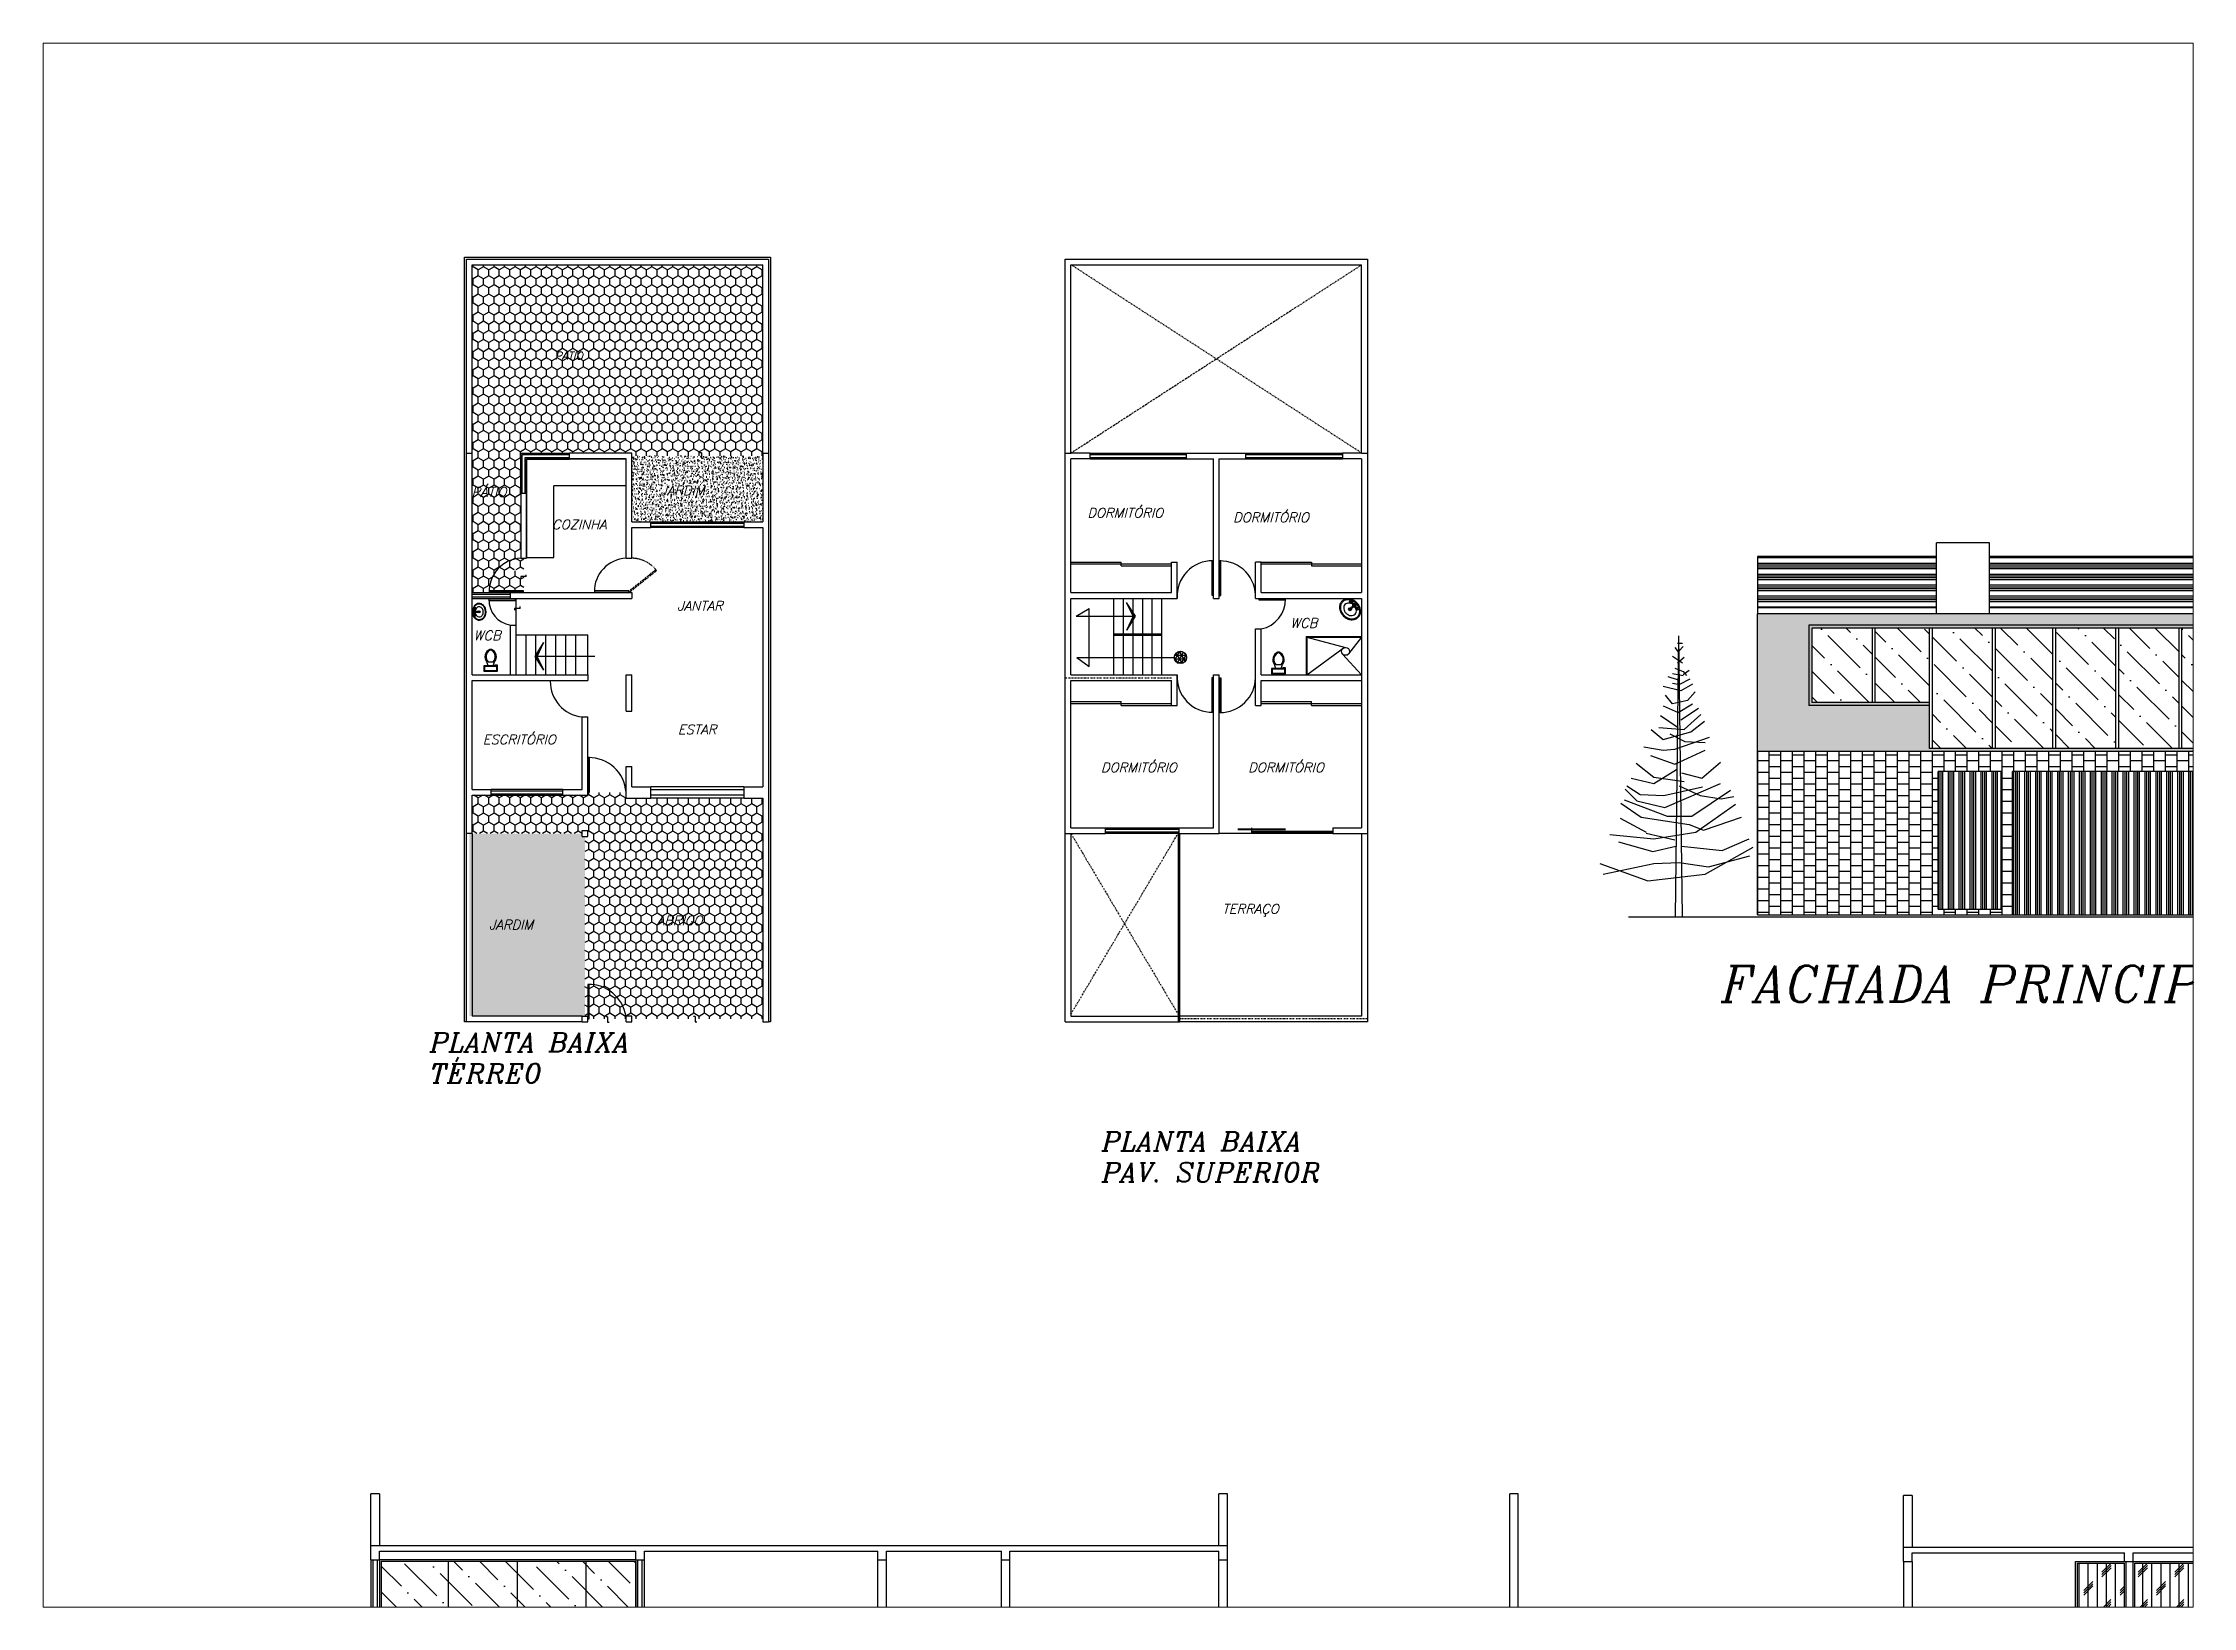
# Paper-space layout 'Layout1' of a CAD drawing. Header units: millimetres. Extents: x 29 to 257, y 20 to 186.
# The model-space entities are those that its viewports show. They can reach past a viewport. Long polylines and large blocks are cut down to what shows.
import ezdxf

# ---------------------------------------------------------------- set-up
doc = ezdxf.new("R2010")
doc.units = ezdxf.units.MM
doc.linetypes.add('DASHDOT', pattern=[25.4, 12.7, -6.35, 0, -6.35])
for name, color, linetype in [('ACABADOS', 2, 'Continuous'), ('BASE', 14, 'Continuous'), ('CANCELERIA', 8, 'Continuous'), ('COLINDANCIA', 1, 'Continuous'), ('COTAS', 143, 'Continuous'), ('EJE', 1, 'DASHDOT'), ('ESCALERA', 4, 'Continuous'), ('JARDINES', 96, 'Continuous'), ('MURO1', 5, 'Continuous'), ('MURO2', 4, 'Continuous')]:
    doc.layers.add(name, color=color, linetype=linetype)
doc.styles.get("Standard").update_dxf_attribs({"font": 'italicc.shx'})
pattern_1 = [(135, (-41.20643, -11.1069), (-0.926089, 0.2525697), [1.190625, -0.238125, 0, -0.238125])]
pattern_2 = [(140, (-1.49711, -0.83117), (0.0159391, 0.18218467), [0.01905, -0.20955]), (85, (-1.49711, -0.83117), (-0.19105664, -0.0352428), [0.01524, -0.16764]), (190.451, (-1.49578, -0.81599), (-0.1751167, 0.1469425), [0.01619, -0.17809]), (136.1842, (-1.54791, -0.83117), (0.0420423, 0.271079), [0.028575, -0.314325]), (186.6356, (-1.5444, -0.80858), (-0.2474256, 0.2374042), [0.024285, -0.267135]), (81.184, (-1.5479, -0.83117), (-0.2474251, 0.2374046), [0.02286, -0.25146]), (111, (-1.53521, -0.80577), (0.1022655, 0.1516149), [0.01905, -0.20955]), (56, (-1.53521, -0.80577), (-0.18418797, 0.061802), [0.01524, -0.16764]), (161.4514, (-1.52669, -0.79313), (-0.08192286, 0.2134165), [0.01619, -0.17809]), (127.5, (-1.49711, -0.83117), (-0.08455504, 0.0030886), [0, -0.165608, 0, -0.17018, 0, -0.168275]), (97.5, (-1.49711, -0.83117), (-0.10018057, 0.06681966), [0, -0.097028, 0, -0.161798, 0, -0.064135]), (57.5, (-1.49711, -0.88781), (0.00572874, 0.135590595), [0, -0.0635, 0, -0.19812, 0, -0.26289]), (47.5, (-1.49711, -0.91321), (-0.0254265, 0.14812918), [0, -0.08255, 0, -0.131572, 0, -0.18669])]
pattern_3 = [(90, (-1.49711, -0.83117), (-0.1374815, 0.238125), [0.15875, -0.3175]), (210, (-1.49711, -0.83117), (-0.13748155, -0.23812497), [0.15875, -0.3175]), (150, (-1.49711, -0.83117), (-0.27496305, 3e-08), [-0.3175, 0.15875])]

# ---------------------------------------------------------------- blocks, each defined once
blk = doc.blocks.new('Toilet - top')
for p, q in [((-10, -8.5), (-8, -8.5)), ((-10, -9.5), (-10, -8.5)), ((-7, -9.5), (-10, -9.5)), ((-8, -8.5), (-8, -8)), ((-7, -8), (-7, -9.5)), ((-4, -8), (-6, -14)), ((4, -14), (-4, -14)), ((4, -8), (6, -14)), ((9.5, -6), (9.5, -2))]:
    blk.add_line(p, q)
blk.add_lwpolyline([(10.5, -8), (10.5, 0), (-10.5, 0), (-10.5, -8)], close=True)
for points in [[(-9.5, -2), (-9.5, -6)], [(8.5, -1), (-8.5, -1)], [(-8.5, -7), (8.5, -7)]]:
    blk.add_lwpolyline(points)
for centre, radius, start, end in [((-8.6, -1.9), 0.884, 81.8699, 188.1301), ((-8.6, -6.1), 0.884, 171.8699, 278.1301), ((3.5, -21.6), 12.2, 141.4691, 247.9714), ((4.2, -21.8), 11.3, 136.3677, 238.9468), ((0, -27.9), 4, 245.7318, 294.2682), ((-3.5, -21.6), 12.2, 292.0284, 38.5307), ((-4.2, -21.8), 11.3, 301.053, 43.6321), ((8.6, -1.9), 0.884, 351.8699, 98.1301), ((8.6, -6.1), 0.884, 261.8699, 8.1301), ((0, -29), 4, 254.8605, 285.1395)]:
    blk.add_arc(centre, radius, start, end)
blk = doc.blocks.new('Sink - Oval top')
for p, q in [((-1, 0), (1, 0)), ((0, 1), (0, -1))]:
    blk.add_line(p, q)
at = {"linetype": 'Continuous'}
for points in [[(-12.2, 0.4, 0.117634), (-11.5, -3.4, 0.104469), (-8.9, -6.8, 0.090016), (-5.1, -9.1, 0.08192), (-0.3, -10, 0.08192), (4.5, -9.4, 0.090016), (8.4, -7.4, 0.104469), (11.2, -4.1, 0.117634), (12.2, -0.4, 0.117634), (11.5, 3.4, 0.104469), (8.9, 6.8, 0.090016), (5.1, 9.1, 0.08192), (0.3, 10, 0.08192), (-4.5, 9.4, 0.090016), (-8.4, 7.4, 0.104469), (-11.2, 4.1, 0.117634)], [(-11.3, 0.2, 0.118622), (-10.5, -3.3, 0.104678), (-8.1, -6.4, 0.089562), (-4.5, -8.4, 0.081185), (-0.1, -9.2, 0.081185), (4.3, -8.5, 0.089562), (7.9, -6.6, 0.104678), (10.4, -3.5, 0.118622), (11.3, -0.2, 0.118622), (10.5, 3.3, 0.104678), (8.1, 6.4, 0.089562), (4.5, 8.4, 0.081185), (0.1, 9.2, 0.081185), (-4.3, 8.5, 0.089562), (-7.9, 6.6, 0.104678), (-10.4, 3.5, 0.118622)], [(-7.4, 0.1, 0.118283), (-6.9, -2.2, 0.104607), (-5.3, -4.2, 0.089718), (-3, -5.5, 0.081436), (-0.1, -6, 0.081436), (2.8, -5.6, 0.089718), (5.2, -4.3, 0.104607), (6.9, -2.3, 0.118283), (7.4, -0.1, 0.118283), (6.9, 2.2, 0.104607), (5.3, 4.2, 0.089718), (3, 5.5, 0.081436), (0.1, 6, 0.081436), (-2.8, 5.6, 0.089718), (-5.2, 4.3, 0.104607), (-6.9, 2.3, 0.118283)]]:
    blk.add_lwpolyline(points, format="xyb", close=True, dxfattribs=at)
for radius in [1.5, 1]:
    blk.add_circle((0, 0), radius)
blk = doc.blocks.new('Faucet - Bathroom top')
for p, q in [((-4.107, 0.125), (-4.375, 0.125)), ((-3.75, 0.4788), (-3.75, 0.75)), ((-3.5, 0.482), (-3.5, 0.75)), ((-3.1461, 0.125), (-2.875, 0.125)), ((3.143, 0.125), (2.875, 0.125)), ((3.5, 0.4788), (3.5, 0.75)), ((3.75, 0.482), (3.75, 0.75)), ((4.1039, 0.125), (4.375, 0.125)), ((-4.1039, -0.125), (-4.375, -0.125)), ((-3.75, -0.4821), (-3.75, -0.75)), ((-3.5, -0.4789), (-3.5, -0.75)), ((-3.143, -0.125), (-2.875, -0.125)), ((-0.5, -0.8639), (-0.5, -4.5)), ((0.5, -4.5), (0.5, -0.8631)), ((3.1461, -0.125), (2.875, -0.125)), ((3.5, -0.4821), (3.5, -0.75)), ((3.75, -0.4789), (3.75, -0.75)), ((4.107, -0.125), (4.375, -0.125))]:
    blk.add_line(p, q)
for centre, radius in [((-3.625, 0), 1.375), ((-4.625, 0), 0.2795), ((-3.625, 0), 0.5), ((-3.625, 1), 0.2795), ((-2.625, 0), 0.2795), ((0, 0), 0.5), ((3.625, 0), 1.375), ((2.625, 0), 0.2795), ((3.625, 0), 0.5), ((3.625, 1), 0.2795), ((4.625, 0), 0.2795), ((-3.625, -1), 0.2795), ((3.625, -1), 0.2795)]:
    blk.add_circle(centre, radius)
for centre, radius, start, end in [((-3.625, 0), 1, 105.2407, 164.2093), ((-3.625, 0), 1, 16.44125, 74.07887), ((0, 0), 1.5, 289.6514, 250.3603), ((0, 0), 1, 300.3431, 239.7554), ((3.625, 0), 1, 106.12, 164.0884), ((3.625, 0), 1, 16.23422, 73.90469), ((-3.625, 0), 1, 196.2342, 253.9047), ((-3.625, 0), 1, 286.12, 344.0884), ((0, -4.5), 0.5, 180, 0), ((3.625, 0), 1, 196.4413, 254.0789), ((3.625, 0), 1, 285.2407, 344.2093)]:
    blk.add_arc(centre, radius, start, end)
blk = doc.blocks.new('Tree - type 2 evergreen elevation')
for p, q in [((-2.401, 192), (-4.8, 0)), ((-2.401, 192), (0, 0)), ((-6.714, 178.022), (0.188, 173.598)), ((-4.988, 183.92), (-2.688, 180.971)), ((-3.263, 186.869), (0.188, 186.869)), ((-3.263, 173.598), (1.338, 177.284)), ((-2.113, 181.708), (0.763, 184.657)), ((-3.263, 161.801), (-9.59, 164.013)), ((-6.714, 166.225), (0.763, 164.75)), ((-4.988, 169.911), (0.763, 167.699)), ((-1.538, 158.852), (5.364, 162.538)), ((0.763, 165.487), (4.788, 168.437)), ((0.763, 167.699), (3.063, 164.75)), ((-0.963, 154.428), (-13.04, 157.377)), ((-6.714, 159.589), (-2.688, 158.852)), ((7.089, 158.852), (-0.963, 154.428)), ((-42.371, 67.426), (-24.542, 57.841)), ((-43.521, 51.205), (-19.942, 44.569)), ((-24.542, 57.104), (-4.988, 52.68)), ((-19.942, 44.569), (-4.413, 48.256)), ((-0.388, 48.256), (27.218, 45.307)), ((27.218, 45.307), (45.622, 53.417))]:
    blk.add_line(p, q)
for points in [[(8.814, 153.691), (3.638, 147.792), (-6.714, 145.58), (-11.315, 151.479)], [(-21.092, 127.885), (-13.04, 121.249), (5.939, 126.41), (15.141, 133.783)], [(-15.916, 129.36), (1.338, 127.885), (12.84, 138.207)], [(-14.766, 137.47), (-2.688, 129.36)], [(-13.04, 144.106), (-2.688, 139.682), (7.089, 145.58)], [(-0.963, 134.521), (11.115, 142.631)], [(-26.268, 116.088), (-13.04, 113.876), (-4.988, 114.613), (18.591, 122.724)], [(-8.439, 124.936), (1.913, 119.775), (15.716, 119.037)], [(-31.444, 105.028), (-19.366, 95.443), (1.338, 92.494)], [(-21.667, 110.19), (-4.988, 104.291), (15.716, 113.876)], [(-0.388, 98.393), (13.415, 94.706), (26.068, 105.766)], [(-38.92, 87.333), (-30.869, 79.223), (-11.89, 74.799), (26.068, 91.02)], [(-37.77, 89.545), (-28.568, 83.647), (-12.465, 82.909), (13.99, 88.808)], [(-34.895, 94.706), (-19.366, 91.02), (-3.838, 100.605)], [(-2.113, 89.545), (12.265, 82.909), (26.643, 80.697), (35.27, 82.172)], [(-49.272, 56.366), (-19.366, 53.417), (9.389, 57.841), (36.42, 77.011)], [(-41.796, 77.748), (-27.993, 68.163), (4.788, 63.002), (14.565, 59.316), (40.446, 68.163)], [(-39.496, 79.96), (-10.165, 68.901), (6.514, 68.901), (32.969, 86.596)], [(-56.174, 36.459), (-23.392, 24.662), (15.716, 29.086), (48.497, 47.519)], [(-53.873, 29.086), (-19.366, 36.459), (-2.113, 37.196), (18.016, 34.247), (46.197, 41.62)]]:
    blk.add_lwpolyline(points)
blk = doc.blocks.new('PUERTA')
at = {"layer": 'CANCELERIA'}
for p, q in [((2.711, 50.978), (1.811, 50.978)), ((1.811, 50.978), (1.811, 50.948)), ((1.811, 50.948), (2.711, 50.948)), ((2.711, 50.948), (2.711, 50.978))]:
    blk.add_line(p, q, dxfattribs=at)
blk = doc.blocks.new('PUERTA 1')
at = {"layer": 'CANCELERIA', "linetype": 'DASHDOT', "ltscale": 0.01}
for p, q in [((10.647, 46.966), (9.747, 46.966)), ((9.747, 46.966), (9.747, 46.936)), ((9.747, 46.936), (10.647, 46.936)), ((10.647, 46.936), (10.647, 46.966))]:
    blk.add_line(p, q, dxfattribs=at)
blk = doc.blocks.new('PUERTA 3')
at = {"layer": 'CANCELERIA'}
for p, q in [((27.208, 45.703), (26.508, 45.703)), ((26.508, 45.703), (26.508, 45.673)), ((26.508, 45.673), (27.208, 45.673)), ((26.508, 45.673), (26.508, 45.673)), ((27.208, 45.673), (27.208, 45.703))]:
    blk.add_line(p, q, dxfattribs=at)
blk = doc.blocks.new('FLECHA')
at = {"layer": 'COLINDANCIA'}
for p, q in [((24.141, 45.227), (24.376, 44.868)), ((24.141, 45.227), (24.348, 44.873)), ((24.141, 45.227), (24.323, 44.867)), ((24.348, 44.873), (24.153, 44.493)), ((24.323, 44.867), (24.153, 44.493)), ((24.376, 44.868), (24.162, 44.506))]:
    blk.add_line(p, q, dxfattribs=at)
blk = doc.blocks.new('DESNIVEL')
at = {"layer": 'ESCALERA'}
for p, q in [((7.645, 45.815), (7.505, 45.815)), ((7.505, 45.815), (7.505, 45.815)), ((7.505, 45.815), (7.505, 45.773)), ((7.645, 45.815), (7.645, 45.862))]:
    blk.add_line(p, q, dxfattribs=at)

msp = doc.modelspace()

# ---------------------------------------------------------------- hatches: boundary and pattern name
at = {"layer": 'ACABADOS'}
h = msp.add_hatch(dxfattribs=at)
h.set_pattern_fill('HONEY', color=256, scale=0.05, angle=90, style=0)
h.set_pattern_definition(pattern_3)
h.paths.add_polyline_path([(9.453, 49.064), (9.528, 49.064), (9.528, 48.989), (12.953, 48.989), (12.953, 49.064), (12.953, 53.989), (9.453, 53.989)])
h.paths.add_polyline_path([(9.453, 53.989), (8.303, 53.989), (8.303, 49.064), (9.453, 49.064)])
h.paths.add_polyline_path([(8.303, 53.989), (6.703, 53.989), (6.703, 49.064), (7.903, 49.064), (8.303, 49.064)])
h.paths.add_polyline_path([(6.703, 53.989), (5.353, 53.989), (5.353, 49.064), (5.353, 48.989), (6.628, 48.989), (6.628, 49.064), (6.703, 49.064)])
h.paths.add_polyline_path([(6.628, 47.189), (6.628, 48.014), (6.628, 48.989), (5.353, 48.989), (5.353, 47.189)])
h.paths.add_polyline_path([(5.353, 47.189), (5.353, 45.414), (6.353, 45.414), (6.703, 45.414), (6.703, 45.984), (6.221, 45.984), (6.221, 46.014), (6.703, 46.014), (6.703, 46.314), (6.628, 46.314), (6.628, 47.189)])
h.paths.add_polyline_path([(6.7, 45.463), (6.7, 45.433), (5.8, 45.433), (5.8, 45.463)], flags=16)
h.paths.add_polyline_path([(7.47, 51.757), (8.485, 51.757), (8.485, 51.457), (7.47, 51.457)], flags=9)
h.paths.add_polyline_path([(5.446, 48.115), (6.46, 48.115), (6.46, 47.815), (5.446, 47.815)], flags=24)
h = msp.add_hatch(dxfattribs=at)
h.set_pattern_fill('ANSI34', color=256, scale=0.015, angle=135, style=0)
h.set_pattern_definition([(180, (-41.20643, -11.1069), (-2e-17, -0.28575), []), (180, (-41.25405, -11.05926), (-2e-17, -0.28575), []), (180, (-41.30168, -11.01164), (-2e-17, -0.28575), []), (180, (-41.3493, -10.964), (-2e-17, -0.28575), [])])
h.paths.add_polyline_path([(43.638, 45.013), (43.638, 46.363), (38.953, 46.363), (38.953, 45.013)])
h.paths.add_polyline_path([(50.953, 45.013), (50.953, 46.363), (45.02, 46.363), (45.02, 45.013)])
h = msp.add_hatch(dxfattribs=at)
h.set_pattern_fill('ANSI38', color=256, scale=0.015, angle=90, style=0)
h.set_pattern_definition([(135, (-41.20643, -11.106886), (-0.03367596, -0.03367596), []), (225, (-41.20643, -11.106886), (-0.03367596, -0.101027881), [0.1190625, -0.0714375])])
h.paths.add_polyline_path([(40.303, 44.563), (50.953, 44.563), (50.953, 44.863), (38.953, 44.863), (38.953, 41.263), (50.953, 41.263), (50.953, 44.563), (40.303, 44.563), (40.303, 42.463), (43.453, 42.463), (43.453, 42.538), (40.378, 42.538), (40.378, 44.488), (50.878, 44.488), (50.878, 41.338), (43.453, 41.338), (43.453, 42.463), (40.303, 42.463)])
h = msp.add_hatch(dxfattribs=at)
h.set_pattern_fill('AR-B88', color=256, scale=0.0015, angle=90, style=0)
h.set_pattern_definition([(90, (-41.20643, -11.1069), (-0.3048, 2e-17), []), (180, (-41.20643, -11.10689), (-0.3048, -0.1524), [0.3048, -0.3048])])
h.paths.add_polyline_path([(38.953, 41.263), (38.953, 36.988), (45.628, 36.988), (45.628, 40.738), (50.578, 40.738), (50.578, 36.988), (50.953, 36.988), (50.953, 40.738), (50.953, 41.038), (50.953, 41.263)])
h.paths.add_polyline_path([(43.678, 40.738), (45.328, 40.738), (45.328, 37.138), (43.678, 37.138)], flags=16)
h = msp.add_hatch(dxfattribs=at)
h.set_pattern_fill('HONEY', color=256, scale=0.05, angle=90, style=0)
h.set_pattern_definition(pattern_3)
h.paths.add_polyline_path([(9.453, 34.339), (9.528, 34.339), (9.528, 34.264), (12.953, 34.264), (12.953, 40.039), (12.453, 40.039), (10.028, 40.039), (9.453, 40.039)])
h.paths.add_polyline_path([(9.453, 40.039), (9.378, 40.039), (9.378, 40.189), (8.378, 40.189), (8.378, 40.114), (8.303, 40.114), (8.303, 39.189), (8.378, 39.189), (8.378, 39.039), (8.303, 39.039), (8.303, 34.339), (8.378, 34.339), (8.378, 34.264), (9.378, 34.264), (9.378, 34.339), (9.453, 34.339)])
h.paths.add_polyline_path([(8.412, 35.168), (8.412, 34.268), (8.382, 34.268), (8.382, 35.168)], flags=16)
h.paths.add_polyline_path([(8.228, 39.114), (8.228, 39.189), (8.303, 39.189), (8.303, 40.114), (7.728, 40.114), (6.703, 40.114), (6.703, 39.114)])
h.paths.add_polyline_path([(6.703, 40.114), (5.853, 40.114), (5.353, 40.114), (5.353, 39.114), (6.703, 39.114)])
h.paths.add_polyline_path([(10.17, 37.011), (11.47, 37.011), (11.47, 36.711), (10.17, 36.711)], flags=24)
at = {"layer": 'CANCELERIA'}
h = msp.add_hatch(dxfattribs=at)
h.set_pattern_fill('ANSI36', color=256, scale=0.15, angle=90, style=0)
h.set_pattern_definition(pattern_1)
h.paths.add_polyline_path([(41.953, 44.488), (40.378, 44.488), (40.378, 42.538), (41.953, 42.538)])
h.paths.add_polyline_path([(43.453, 44.488), (42.028, 44.488), (42.028, 42.538), (43.453, 42.538)])
h = msp.add_hatch(dxfattribs=at)
h.set_pattern_fill('ANSI36', color=256, scale=0.15, angle=90, style=0)
h.set_pattern_definition(pattern_1)
h.paths.add_polyline_path([(45.103, 44.488), (43.528, 44.488), (43.528, 41.338), (45.103, 41.338)])
h = msp.add_hatch(dxfattribs=at)
h.set_pattern_fill('ANSI36', color=256, scale=0.15, angle=90, style=0)
h.set_pattern_definition(pattern_1)
h.paths.add_polyline_path([(46.678, 44.488), (45.178, 44.488), (45.178, 41.338), (46.678, 41.338)])
h = msp.add_hatch(dxfattribs=at)
h.set_pattern_fill('ANSI36', color=256, scale=0.15, angle=90, style=0)
h.set_pattern_definition(pattern_1)
h.paths.add_polyline_path([(48.328, 44.488), (46.753, 44.488), (46.753, 41.338), (48.328, 41.338)])
h.paths.add_polyline_path([(48.403, 41.338), (49.978, 41.338), (49.978, 44.488), (48.403, 44.488)])
h.paths.add_polyline_path([(50.878, 44.488), (50.053, 44.488), (50.053, 41.338), (50.878, 41.338)])
h = msp.add_hatch(dxfattribs=at)
h.set_pattern_fill('ANSI34', color=256, scale=0.015, angle=45, style=0)
h.set_pattern_definition([(90, (-41.20643, -11.1069), (-0.28575, 2e-17), []), (90, (-41.1588, -11.05926), (-0.28575, 2e-17), []), (90, (-41.11118, -11.01164), (-0.28575, 2e-17), []), (90, (-41.06355, -10.964), (-0.28575, 2e-17), [])])
h.paths.add_polyline_path([(43.678, 37.138), (45.328, 37.138), (45.328, 40.738), (43.678, 40.738)])
h.paths.add_polyline_path([(45.628, 36.988), (50.578, 36.988), (50.578, 40.738), (45.628, 40.738)])
h = msp.add_hatch(dxfattribs=at)
h.set_pattern_fill('ANSI36', color=256, scale=0.15, angle=90, style=0)
h.set_pattern_definition([(135, (-37.2447, 2.2524), (-0.926089, 0.2525697), [1.190625, -0.238125, 0, -0.238125])])
h.paths.add_polyline_path([(9.634, 20.074), (8.329, 20.074), (8.329, 16.714), (9.634, 16.714)])
h.paths.add_polyline_path([(8.329, 20.074), (6.529, 20.074), (6.529, 16.714), (8.329, 16.714)])
h.paths.add_polyline_path([(4.729, 16.714), (6.529, 16.714), (6.529, 20.074), (4.729, 20.074)])
h.paths.add_polyline_path([(4.729, 20.074), (2.974, 20.074), (2.974, 16.714), (4.729, 16.714)])
h = msp.add_hatch(dxfattribs=at)
h.set_pattern_fill('CORK', color=256, scale=0.075, angle=90, style=0)
h.set_pattern_definition([(90, (6.6456, -15.92644), (-0.238125, 1e-17), []), (225, (6.76465, -15.8074), (0.47625, -0.47625), [0.33676, -0.33676]), (225, (6.76465, -15.74785), (0.47625, -0.47625), [0.33676, -0.33676]), (225, (6.76465, -15.6883), (0.47625, -0.47625), [0.33676, -0.33676])])
h.paths.add_polyline_path([(48.549, 20.032), (47.319, 20.032), (47.319, 16.747), (48.549, 16.747)])
h.paths.add_polyline_path([(50.379, 20.032), (48.819, 20.032), (48.819, 16.747), (50.379, 16.747)])
at = {"layer": 'COLINDANCIA'}
h = msp.add_hatch(dxfattribs=at)
h.set_pattern_fill('NET3', color=256, scale=0.03, style=0)
h.set_pattern_definition([(0, (-0.12644, -1.08633), (0, 0.09525), []), (60, (-0.12644, -1.08633), (-0.08248892, 0.047625), []), (120, (-0.12644, -1.08633), (-0.08248892, -0.047625), [])])
h.paths.add_polyline_path([(24.031, 43.719, 1), (23.709, 43.719, 1)])
at = {"layer": 'JARDINES'}
h = msp.add_hatch(dxfattribs=at)
h.set_pattern_fill('AR-CONC', color=256, scale=0.001, angle=90, style=0)
h.set_pattern_definition(pattern_2)
h.paths.add_polyline_path([(12.453, 47.264), (12.953, 47.264), (12.953, 48.989), (9.528, 48.989), (9.528, 47.264), (10.028, 47.264)])
h.paths.add_polyline_path([(10.413, 48.23), (11.675, 48.23), (11.675, 47.93), (10.413, 47.93)], flags=24)
h = msp.add_hatch(dxfattribs=at)
h.set_pattern_fill('AR-CONC', color=256, scale=0.001, angle=90, style=0)
h.set_pattern_definition(pattern_2)
h.paths.add_polyline_path([(8.303, 39.039), (8.228, 39.039), (8.228, 39.114), (6.703, 39.114), (6.703, 34.339), (8.228, 34.339), (8.303, 34.339)])
h.paths.add_polyline_path([(6.703, 39.114), (5.278, 39.114), (5.278, 34.339), (6.703, 34.339)])
h.paths.add_polyline_path([(5.806, 36.831), (7.068, 36.831), (7.068, 36.531), (5.806, 36.531)], flags=9)

# ---------------------------------------------------------------- linework, layer by layer
at = {"layer": 'BASE'}
msp.add_line((35.583, 36.939), (55.576, 36.939), dxfattribs=at)
at = {"layer": 'CANCELERIA'}
for p, q in [((6.628, 48.014), (6.628, 49.064)), ((6.628, 49.064), (7.903, 49.064)), ((6.665, 49.027), (7.903, 49.027)), ((6.665, 48.014), (6.665, 49.027)), ((6.74, 48.952), (7.903, 48.952)), ((6.74, 48.014), (6.74, 48.952)), ((6.778, 48.014), (6.778, 48.914)), ((6.778, 48.914), (7.903, 48.914)), ((6.778, 48.904), (7.903, 48.904)), ((6.788, 48.014), (6.788, 48.914)), ((21.509, 49.064), (24.034, 49.064)), ((21.509, 49.027), (24.034, 49.027)), ((21.509, 48.952), (24.034, 48.952)), ((21.509, 48.914), (24.034, 48.914)), ((25.584, 49.064), (28.109, 49.064)), ((25.584, 49.027), (28.109, 49.027)), ((25.584, 48.952), (28.109, 48.952)), ((25.584, 48.914), (28.109, 48.914)), ((10.028, 47.264), (12.453, 47.264)), ((10.028, 47.227), (12.453, 47.227)), ((10.028, 47.152), (12.453, 47.152)), ((12.453, 47.114), (10.028, 47.114)), ((21.009, 46.214), (22.322, 46.214)), ((21.009, 46.164), (23.634, 46.164)), ((22.322, 46.114), (22.324, 46.214)), ((22.322, 46.114), (23.634, 46.114)), ((25.984, 46.214), (27.297, 46.214)), ((25.984, 46.164), (28.609, 46.164)), ((27.297, 46.114), (28.609, 46.114)), ((27.299, 46.214), (27.299, 46.114)), ((5.353, 45.414), (6.353, 45.414)), ((5.353, 45.377), (6.353, 45.377)), ((5.353, 45.302), (6.353, 45.302)), ((5.353, 45.264), (6.353, 45.264)), ((40.303, 44.563), (40.303, 42.463)), ((50.953, 44.563), (40.303, 44.563)), ((50.878, 44.488), (40.378, 44.488)), ((40.378, 44.488), (40.378, 42.538)), ((41.953, 44.488), (41.953, 42.538)), ((42.028, 44.488), (42.028, 42.538)), ((43.453, 41.338), (43.453, 44.488)), ((43.528, 41.338), (43.528, 44.488)), ((45.103, 41.338), (45.103, 44.488)), ((45.178, 41.338), (45.178, 44.488)), ((46.678, 41.338), (46.678, 44.488)), ((46.753, 41.338), (46.753, 44.488)), ((48.328, 41.338), (48.328, 44.488)), ((48.403, 41.338), (48.403, 44.488)), ((49.978, 41.338), (49.978, 44.488)), ((50.053, 41.338), (50.053, 44.488)), ((21.009, 42.564), (22.322, 42.564)), ((21.009, 42.514), (23.634, 42.514)), ((22.324, 42.464), (22.322, 42.564)), ((22.322, 42.464), (23.634, 42.464)), ((25.984, 42.564), (27.297, 42.564)), ((25.984, 42.514), (28.609, 42.514)), ((27.294, 42.464), (27.297, 42.564)), ((27.297, 42.464), (28.609, 42.464)), ((43.453, 42.463), (40.303, 42.463)), ((43.453, 42.538), (40.378, 42.538)), ((50.878, 41.338), (43.453, 41.338)), ((43.678, 37.138), (43.678, 40.738)), ((45.328, 40.738), (43.678, 40.738)), ((45.328, 37.138), (45.328, 40.738)), ((50.578, 40.738), (45.628, 40.738)), ((45.628, 36.988), (45.628, 40.738)), ((50.578, 36.988), (50.578, 40.738)), ((7.728, 40.264), (5.853, 40.264)), ((5.853, 40.227), (7.728, 40.227)), ((5.853, 40.152), (7.728, 40.152)), ((5.853, 40.114), (7.728, 40.114)), ((12.453, 40.339), (10.028, 40.339)), ((10.028, 40.264), (12.453, 40.264)), ((12.453, 40.114), (10.028, 40.114)), ((12.453, 40.039), (10.028, 40.039)), ((21.909, 39.264), (23.834, 39.264)), ((21.909, 39.227), (23.834, 39.227)), ((23.834, 39.152), (21.909, 39.152)), ((23.834, 39.114), (21.909, 39.114)), ((27.859, 39.114), (24.884, 39.114)), ((26.615, 39.228), (25.376, 39.228)), ((26.615, 39.207), (25.376, 39.207)), ((25.734, 39.114), (25.734, 39.265)), ((27.853, 39.165), (25.734, 39.165)), ((27.853, 39.141), (25.734, 39.141)), ((43.678, 37.138), (45.328, 37.138)), ((2.76, 20.119), (2.76, 16.669)), ((2.873, 20.119), (2.873, 16.669)), ((9.634, 20.119), (2.929, 20.119)), ((9.634, 20.074), (2.974, 20.074)), ((2.974, 20.074), (2.974, 16.714)), ((4.729, 20.074), (4.729, 16.714)), ((6.529, 20.074), (6.529, 16.714)), ((8.329, 20.074), (8.329, 16.714)), ((9.634, 16.714), (9.634, 20.074)), ((9.69, 16.669), (9.69, 20.119)), ((9.803, 16.669), (9.803, 20.119)), ((47.274, 16.702), (47.274, 20.077)), ((47.274, 20.077), (48.549, 20.077)), ((47.319, 20.032), (48.549, 20.032)), ((47.319, 16.747), (47.319, 20.032)), ((48.549, 16.747), (48.549, 20.032)), ((48.774, 20.077), (50.424, 20.077)), ((48.819, 16.747), (48.819, 20.032)), ((48.819, 20.032), (50.379, 20.032)), ((50.379, 16.747), (50.379, 20.032))]:
    msp.add_line(p, q, dxfattribs=at)
for centre, radius, start, end in [((6.668, 45.448), 0.868, 92.6333, 180.9907), ((9.42, 45.445), 0.87, 92.8014, 180.9875), ((24.707, 45.322), 0.925, 89.0705, 183.56), ((24.909, 45.316), 0.927, 356.8071, 90.9271), ((6.464, 45.227), 0.672, 178.7202, 260.488), ((25.828, 45.239), 0.791, 281.3913, 1.0868), ((8.323, 43.086), 0.926, 179.0721, 264.11), ((24.703, 43.205), 0.921, 176.2932, 270.9332), ((24.917, 43.197), 0.917, 269.0631, 359.5202), ((8.407, 40.126), 0.973, 3.86, 90.8835), ((8.397, 34.174), 0.994, 9.5577, 90.8644)]:
    msp.add_arc(centre, radius, start, end, dxfattribs=at)
at = {"layer": 'CANCELERIA', "linetype": 'DASHDOT', "ltscale": 0.01}
msp.add_arc((9.518, 45.482), 0.832, 37.612, 89.2997, dxfattribs=at)
at = {"layer": 'COLINDANCIA'}
for p, q in [((5.153, 54.189), (13.153, 54.189)), ((5.153, 34.189), (5.153, 54.189)), ((13.153, 54.189), (13.153, 34.189)), ((6.503, 43.264), (6.503, 45.264)), ((21.148, 44.8), (21.488, 45)), ((21.488, 43.485), (21.488, 45)), ((22.134, 43.264), (22.134, 45.264)), ((22.384, 43.264), (22.384, 45.264)), ((22.634, 43.264), (22.634, 45.264)), ((22.884, 43.264), (22.884, 45.264)), ((23.134, 43.264), (23.134, 45.264)), ((23.384, 43.264), (23.384, 45.264)), ((6.353, 44.564), (6.503, 44.564)), ((6.353, 43.264), (6.353, 44.564)), ((21.148, 44.8), (22.634, 44.8)), ((6.503, 44.314), (8.378, 44.314)), ((6.763, 43.264), (6.763, 44.314)), ((7.023, 43.264), (7.023, 44.314)), ((7.283, 43.264), (7.283, 44.314)), ((7.543, 43.264), (7.543, 44.314)), ((7.803, 43.264), (7.803, 44.314)), ((8.063, 43.264), (8.063, 44.314)), ((8.378, 43.264), (8.378, 44.314)), ((22.134, 44.339), (23.384, 44.339)), ((22.134, 44.304), (23.384, 44.304)), ((27.159, 44.264), (27.159, 43.264)), ((27.159, 44.264), (28.609, 44.264)), ((27.164, 44.248), (28.614, 44.248)), ((27.177, 44.264), (27.177, 43.264)), ((27.177, 44.248), (28.187, 43.982)), ((27.177, 43.264), (28.125, 43.962)), ((28.609, 44.248), (28.269, 43.814)), ((7.058, 43.751), (8.559, 43.751)), ((21.166, 43.719), (23.709, 43.719)), ((21.166, 43.719), (21.488, 43.485)), ((28.609, 43.264), (28.11, 43.808)), ((13.153, 34.189), (13.103, 34.189))]:
    msp.add_line(p, q, dxfattribs=at)
for centre, radius in [((23.87, 43.719), 0.161), ((28.187, 43.878), 0.104)]:
    msp.add_circle(centre, radius, dxfattribs=at)
at = {"layer": 'EJE', "ltscale": 0.05}
for p, q in [((28.609, 49.064), (21.009, 53.989)), ((21.009, 49.064), (28.609, 53.989)), ((20.859, 43.189), (23.634, 43.189)), ((21.009, 39.114), (23.809, 34.389)), ((21.009, 34.389), (23.809, 39.114)), ((28.759, 34.264), (23.843, 34.264))]:
    msp.add_line(p, q, dxfattribs=at)
at = {"layer": 'MURO1'}
for p, q in [((5.203, 39.114), (5.203, 49.064)), ((5.203, 49.064), (5.353, 49.064)), ((5.353, 43.264), (5.353, 49.064)), ((7.903, 48.914), (7.903, 49.064)), ((9.528, 49.064), (7.903, 49.064)), ((9.378, 48.914), (7.903, 48.914)), ((9.378, 48.904), (7.903, 48.904)), ((9.378, 46.314), (9.378, 48.914)), ((9.528, 47.264), (9.528, 49.064)), ((12.953, 49.064), (12.953, 47.264)), ((12.953, 49.064), (13.103, 49.064)), ((13.103, 49.064), (13.103, 34.189)), ((20.859, 39.114), (20.859, 49.064)), ((20.859, 49.064), (21.009, 49.064)), ((21.509, 49.064), (21.009, 49.064)), ((21.509, 48.914), (21.009, 48.914)), ((21.009, 45.414), (21.009, 48.914)), ((21.509, 48.914), (21.509, 49.064)), ((24.034, 48.914), (24.034, 49.064)), ((24.034, 49.064), (25.584, 49.064)), ((24.034, 48.914), (24.734, 48.914)), ((24.734, 45.264), (24.734, 48.914)), ((24.884, 48.914), (25.584, 48.914)), ((24.884, 45.264), (24.884, 48.914)), ((25.584, 48.914), (25.584, 49.064)), ((28.609, 49.064), (28.109, 49.064)), ((28.109, 49.064), (28.109, 48.914)), ((28.609, 48.914), (28.109, 48.914)), ((28.609, 49.064), (28.759, 49.064)), ((28.609, 48.914), (28.609, 45.414)), ((28.759, 49.064), (28.759, 34.189)), ((6.628, 48.014), (6.778, 48.014)), ((6.628, 48.014), (6.628, 46.314)), ((6.778, 46.314), (6.778, 48.014)), ((6.788, 46.331), (6.788, 48.014)), ((7.488, 46.331), (7.488, 48.204)), ((9.378, 48.204), (7.488, 48.204)), ((9.528, 47.264), (10.028, 47.264)), ((10.028, 47.114), (10.028, 47.264)), ((12.453, 47.264), (12.453, 47.114)), ((12.453, 47.264), (12.953, 47.264)), ((9.528, 46.314), (9.528, 47.114)), ((9.528, 47.114), (10.028, 47.114)), ((12.453, 47.114), (12.953, 47.114)), ((12.953, 47.114), (12.953, 40.339)), ((43.638, 44.863), (43.638, 46.72)), ((45.02, 46.72), (43.638, 46.72)), ((45.02, 44.863), (45.02, 46.72)), ((6.628, 46.314), (6.778, 46.314)), ((6.788, 46.331), (7.488, 46.331)), ((9.378, 46.314), (9.528, 46.314)), ((23.634, 45.414), (23.634, 46.214)), ((23.634, 46.214), (23.784, 46.214)), ((23.784, 45.264), (23.784, 46.214)), ((25.834, 45.264), (25.834, 46.214)), ((25.984, 46.214), (25.834, 46.214)), ((25.984, 45.414), (25.984, 46.214)), ((38.953, 46.363), (38.953, 44.863)), ((43.638, 46.363), (38.953, 46.363)), ((50.953, 46.363), (45.02, 46.363)), ((6.353, 45.264), (6.353, 45.414)), ((6.353, 45.414), (9.528, 45.414)), ((6.353, 45.264), (9.528, 45.264)), ((9.528, 45.414), (9.528, 45.264)), ((21.009, 45.414), (23.634, 45.414)), ((21.009, 45.264), (23.784, 45.264)), ((21.009, 43.264), (21.009, 45.264)), ((24.734, 45.264), (24.884, 45.264)), ((25.834, 45.264), (28.609, 45.264)), ((25.984, 45.414), (28.609, 45.414)), ((28.609, 45.264), (28.609, 39.264)), ((43.638, 45.013), (38.953, 45.013)), ((50.953, 45.013), (45.02, 45.013)), ((25.834, 42.464), (25.834, 44.464)), ((25.834, 44.464), (25.984, 44.464)), ((25.984, 43.264), (25.984, 44.464)), ((50.953, 44.863), (38.953, 44.863)), ((5.353, 43.264), (8.378, 43.264)), ((5.353, 43.114), (8.378, 43.114)), ((5.353, 40.264), (5.353, 43.114)), ((8.378, 43.264), (8.378, 43.114)), ((9.378, 43.264), (9.528, 43.264)), ((9.378, 42.314), (9.378, 43.264)), ((9.528, 42.314), (9.528, 43.264)), ((21.009, 43.264), (23.784, 43.264)), ((21.009, 43.114), (23.634, 43.114)), ((21.009, 39.264), (21.009, 43.114)), ((23.634, 42.464), (23.634, 43.114)), ((23.784, 42.464), (23.784, 43.264)), ((24.734, 39.264), (24.734, 43.264)), ((24.734, 43.264), (24.884, 43.264)), ((24.884, 39.114), (24.884, 43.264)), ((25.984, 43.264), (28.609, 43.264)), ((25.984, 42.464), (25.984, 43.114)), ((25.984, 43.114), (28.609, 43.114)), ((8.228, 42.164), (8.378, 42.164)), ((8.228, 40.264), (8.228, 42.164)), ((8.378, 40.114), (8.378, 42.164)), ((9.378, 42.314), (9.528, 42.314)), ((23.634, 42.464), (23.784, 42.464)), ((25.834, 42.464), (25.984, 42.464)), ((50.953, 41.263), (38.953, 41.263)), ((38.953, 41.263), (38.953, 36.988)), ((9.378, 40.039), (9.378, 40.864)), ((9.378, 40.864), (9.528, 40.864)), ((9.528, 40.339), (9.528, 40.864)), ((5.353, 40.264), (5.853, 40.264)), ((5.353, 39.114), (5.353, 40.114)), ((5.353, 40.114), (5.853, 40.114)), ((5.853, 40.114), (5.853, 40.264)), ((7.728, 40.114), (7.728, 40.264)), ((7.728, 40.264), (8.228, 40.264)), ((7.728, 40.114), (8.378, 40.114)), ((9.378, 40.039), (10.028, 40.039)), ((9.528, 40.339), (10.028, 40.339)), ((10.028, 40.039), (10.028, 40.339)), ((12.453, 40.339), (12.453, 40.039)), ((12.453, 40.339), (12.953, 40.339)), ((12.453, 40.039), (12.953, 40.039)), ((12.953, 40.039), (12.953, 34.189)), ((5.353, 39.114), (5.203, 39.114)), ((8.228, 39.039), (8.228, 39.189)), ((8.228, 39.189), (8.378, 39.189)), ((8.228, 39.039), (8.378, 39.039)), ((8.378, 39.039), (8.378, 39.189)), ((20.859, 39.114), (21.909, 39.114)), ((21.009, 39.264), (21.909, 39.264)), ((21.909, 39.114), (21.909, 39.264)), ((23.834, 39.114), (23.834, 39.264)), ((23.834, 39.264), (24.734, 39.264)), ((23.834, 39.114), (24.884, 39.114)), ((27.859, 39.264), (27.859, 39.114)), ((27.859, 39.264), (28.609, 39.264)), ((27.859, 39.114), (28.759, 39.114)), ((38.953, 36.988), (50.953, 36.988)), ((8.228, 34.189), (8.228, 34.339)), ((8.228, 34.339), (8.378, 34.339)), ((8.378, 34.189), (8.378, 34.339)), ((9.378, 34.189), (9.378, 34.339)), ((9.528, 34.339), (9.378, 34.339)), ((9.528, 34.189), (9.528, 34.339)), ((8.228, 34.189), (8.378, 34.189)), ((9.378, 34.189), (9.528, 34.189)), ((12.953, 34.189), (13.103, 34.189)), ((28.759, 34.189), (23.843, 34.189)), ((2.704, 20.494), (25.099, 20.494)), ((2.704, 20.119), (2.704, 20.494)), ((2.929, 20.344), (9.634, 20.344)), ((2.929, 20.119), (2.929, 20.344)), ((9.634, 20.119), (9.634, 20.344)), ((9.859, 20.344), (15.964, 20.344)), ((9.859, 20.119), (9.859, 20.344)), ((15.964, 20.119), (15.964, 20.344)), ((16.189, 20.344), (19.189, 20.344)), ((16.189, 20.119), (16.189, 20.344)), ((19.189, 20.119), (19.189, 20.344)), ((19.414, 20.344), (24.874, 20.344)), ((19.414, 20.119), (19.414, 20.344)), ((24.874, 20.119), (24.874, 20.344)), ((25.099, 20.119), (25.099, 20.494)), ((42.774, 20.452), (51.849, 20.452)), ((42.774, 20.077), (42.774, 20.452)), ((42.999, 20.302), (48.549, 20.302)), ((42.999, 20.077), (42.999, 20.302)), ((48.549, 20.077), (48.549, 20.302)), ((48.774, 20.302), (50.424, 20.302)), ((48.774, 20.077), (48.774, 20.302)), ((50.424, 20.077), (50.424, 20.302)), ((2.704, 20.119), (2.929, 20.119)), ((9.634, 20.119), (9.859, 20.119)), ((15.964, 20.119), (16.189, 20.119)), ((19.189, 20.119), (19.414, 20.119)), ((24.874, 20.119), (25.099, 20.119)), ((42.774, 20.077), (42.999, 20.077)), ((48.549, 20.077), (48.774, 20.077)), ((50.424, 20.077), (50.649, 20.077))]:
    msp.add_line(p, q, dxfattribs=at)
at = {"layer": 'MURO2'}
for p, q in [((5.203, 54.139), (13.103, 54.139)), ((5.203, 49.064), (5.203, 54.139)), ((5.353, 53.989), (12.953, 53.989)), ((5.353, 49.064), (5.353, 53.989)), ((12.953, 49.064), (12.953, 53.989)), ((13.103, 54.139), (13.103, 49.064)), ((20.859, 54.139), (28.759, 54.139)), ((20.859, 49.064), (20.859, 54.139)), ((21.009, 53.989), (28.609, 53.989)), ((21.009, 49.064), (21.009, 53.989)), ((28.609, 49.064), (28.609, 53.989)), ((28.759, 54.139), (28.759, 49.064)), ((38.953, 41.263), (38.953, 44.863)), ((5.203, 34.189), (5.203, 39.114)), ((5.353, 39.114), (5.353, 34.339)), ((20.859, 34.189), (20.859, 39.114)), ((21.009, 39.114), (21.009, 34.339)), ((23.809, 39.114), (23.809, 34.189)), ((23.843, 39.114), (23.843, 34.189)), ((28.609, 39.114), (28.609, 34.339)), ((8.228, 34.339), (5.353, 34.339)), ((21.009, 34.339), (23.843, 34.339)), ((28.609, 34.339), (23.843, 34.339)), ((8.228, 34.189), (5.153, 34.189)), ((20.859, 34.189), (23.843, 34.189)), ((2.704, 20.494), (2.704, 21.844)), ((2.929, 21.844), (2.704, 21.844)), ((2.929, 21.844), (2.929, 20.494)), ((24.874, 20.494), (24.874, 21.844)), ((25.099, 21.844), (24.874, 21.844)), ((25.099, 20.494), (25.099, 21.844)), ((32.704, 21.844), (32.479, 21.844)), ((32.479, 12.619), (32.479, 21.844)), ((32.704, 12.619), (32.704, 21.844)), ((42.774, 20.452), (42.774, 21.802)), ((42.999, 21.802), (42.774, 21.802)), ((42.999, 21.802), (42.999, 20.452)), ((2.704, 20.119), (2.704, 16.669)), ((2.929, 20.119), (2.929, 16.669)), ((9.679, 16.669), (9.679, 20.119)), ((9.859, 16.669), (9.859, 20.119)), ((15.964, 16.669), (15.964, 20.119)), ((16.189, 16.669), (16.189, 20.119)), ((19.189, 16.669), (19.189, 20.119)), ((19.414, 16.669), (19.414, 20.119)), ((24.874, 16.669), (24.874, 20.119)), ((25.099, 16.669), (25.099, 20.119)), ((42.774, 20.077), (42.774, 11.977)), ((42.999, 20.077), (42.999, 11.977)), ((48.594, 16.702), (48.594, 20.077)), ((48.774, 16.702), (48.774, 20.077)), ((50.424, 16.702), (50.424, 20.077))]:
    msp.add_line(p, q, dxfattribs=at)

# ---------------------------------------------------------------- block references
for name, p, xscale, yscale, zscale, rotation in [('Sink - Oval top', (5.539, 44.912), 0.01786288816989842, 0.01786288816989842, 0.01786288816989842, 93.8713084423104), ('Faucet - Bathroom top', (5.428, 44.912), 0.02322165407690669, 0.02322165407690669, 0.02322165407690669, 88.72317695270446), ('Sink - Oval top', (28.305, 44.978), 0.02444966514976517, 0.02444966514976517, 0.02444966514976517, 317.5944853744236), ('Faucet - Bathroom top', (28.415, 45.084), 0.03178442707606541, 0.03178442707606541, 0.03178442707606541, 312.4463538848177), ('Toilet - top', (5.839, 43.36), 0.01720488780088828, 0.01720488780088828, 0.01720488780088828, 180), ('Toilet - top', (26.435, 43.291), 0.01720488780088828, 0.01720488780088828, 0.01720488780088828, 180)]:
    msp.add_blockref(name, p, dxfattribs=dict(xscale=xscale, yscale=yscale, zscale=zscale, rotation=rotation))
at = {"layer": 'ACABADOS', "linetype": 'DASHDOT', "ltscale": 0.01, "rotation": 218.6450452632283}
msp.add_blockref('PUERTA 1', (-11.541, 88.759), dxfattribs=at)
at = {"layer": 'CANCELERIA'}
for p, rotation in [((75.67, 43.535), 90.00000000000001), ((-26.054, 48.054), 270), ((75.666, 40.473), 90), ((75.88, 40.468), 90.0000000000029), ((59.37, 38.388), 90), ((59.36, 32.457), 89.9999999999998)]:
    msp.add_blockref('PUERTA', p, dxfattribs=dict(at, rotation=rotation))
for name, p in [('PUERTA 3', (-20.716, -0.462)), ('PUERTA', (3.989, -5.515)), ('PUERTA', (6.739, -5.518)), ('PUERTA 3', (-0.589, -0.449))]:
    msp.add_blockref(name, p, dxfattribs=at)
at = {"layer": 'COLINDANCIA'}
msp.add_blockref('FLECHA', (-1.689, -0.067), dxfattribs=at)
at = {"layer": 'COLINDANCIA', "rotation": 178.7838218892509}
msp.add_blockref('FLECHA', (32.321, 88.087), dxfattribs=at)
at = {"layer": 'ESCALERA', "rotation": 90}
for p in [(57.167, 41.427), (54.71, 26.673), (57.004, 26.682)]:
    msp.add_blockref('DESNIVEL', p, dxfattribs=at)
at = {"layer": 'ESCALERA'}
for p in [(-0.88, 0.017), (-1.039, -0.814)]:
    msp.add_blockref('DESNIVEL', p, dxfattribs=at)
at = {"layer": 'JARDINES', "xscale": 0.03829584722156789, "yscale": 0.03829584722156789, "zscale": 0.03829584722156789}
msp.add_blockref('Tree - type 2 evergreen elevation', (36.988, 36.933), dxfattribs=at)

# ---------------------------------------------------------------- texts
at = {"layer": 'COTAS'}
for s, height, p in [('PÁTIO', 0.25, (5.339, 47.922)), ('JARDIM', 0.25, (10.276, 47.961)), ('COZINHA', 0.25, (7.442, 47.07)), ('DORMITÓRIO', 0.25, (21.438, 47.376)), ('DORMITÓRIO', 0.25, (25.248, 47.257)), ('JANTAR', 0.25, (10.715, 44.943)), ('WCB', 0.25, (5.394, 44.17)), ('WCB', 0.25, (26.744, 44.496)), ('ESCRITÓRIO', 0.25, (5.632, 41.447)), ('ESTAR', 0.25, (10.732, 41.71)), ('DORMITÓRIO', 0.25, (21.794, 40.716)), ('DORMITÓRIO', 0.25, (25.64, 40.716)), ('TERRAÇO', 0.25, (24.963, 37.018)), ('JARDIM', 0.25, (5.794, 36.603)), ('ABRIGO', 0.25, (10.185, 36.713)), ('PLANTA BAIXA', 0.5, (4.251, 33.404)), ('TÉRREO', 0.5, (4.251, 32.594)), ('PLANTA BAIXA', 0.5, (21.819, 30.814)), ('PAV. SUPERIOR', 0.5, (21.819, 30.005))]:
    msp.add_text(s, height=height, dxfattribs=at).set_placement(p)
at = {"layer": 'COTAS', "attachment_point": 1}
for s, insert, char_height, width in [('PATIO', (7.52, 51.707), 0.2, 1.9324), ('FACHADA PRINCIPAL', (38.005, 35.656), 0.94218, 16.4169)]:
    msp.add_mtext(s, dxfattribs=dict(at, insert=insert, char_height=char_height, width=width))

psp = doc.layouts.get("Layout1")

# ---------------------------------------------------------------- viewports
at = {"layer": 'ACABADOS'}
psp.add_viewport(center=(142.65, 103.19), size=(228.23, 166.0916), view_center_point=(22.24, 39.336), view_height=40.90351, dxfattribs=at)

doc.saveas('drawing.dxf')
